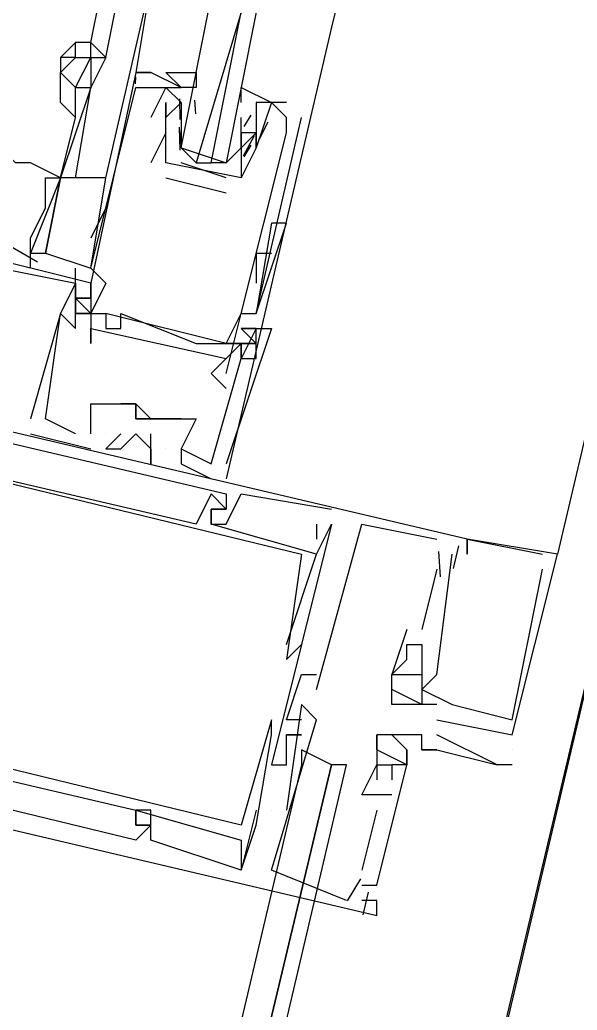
# Model space of a CAD drawing. Header units: feet. Extents: x -84 to 198, y -22 to 181.
# Drawn here: x 106.364 to 106.858, y 30.507 to 31.384 of the extents above; entities that cross this region are included whole.
import ezdxf

# ---------------------------------------------------------------- set-up
doc = ezdxf.new("R2010")
doc.units = ezdxf.units.FT
doc.layers.add('A-LINEA', color=7, linetype='CONTINUOUS')

msp = doc.modelspace()

# ---------------------------------------------------------------- linework, layer by layer
at = {"layer": 'A-LINEA'}
for p, q in [((109.12, 40.3378), (105.52, 25.0978)), ((108.9867, 40.0311), (106.84, 30.9111)), ((107.6267, 35.5111), (106.64, 31.3778)), ((106.4267, 31.3644), (106.44, 31.4311)), ((106.44, 31.3511), (106.4533, 31.4178)), ((106.64, 31.3778), (106.5467, 30.9778)), ((106.4133, 31.3511), (106.4133, 31.3644)), ((106.4267, 31.3511), (106.4267, 31.3644)), ((106.4267, 31.3511), (106.4267, 31.3644)), ((106.4, 31.3511), (106.4, 31.3511)), ((106.44, 31.3511), (106.44, 31.3511)), ((106.4665, 31.3276), (106.4666, 31.3339)), ((106.4665, 31.3276), (106.4666, 31.3339)), ((106.4665, 31.3276), (106.4666, 31.3339)), ((106.4667, 31.3378), (106.4667, 31.3378)), ((106.4667, 31.3378), (106.4667, 31.3378)), ((106.5067, 31.3244), (106.48, 31.3378)), ((106.48, 31.3378), (106.48, 31.3378)), ((106.48, 31.3378), (106.48, 31.3378)), ((106.48, 31.3378), (106.48, 31.3378)), ((106.48, 31.3378), (106.48, 31.3378)), ((106.4667, 31.3244), (106.4667, 31.3244)), ((106.48, 31.3244), (106.48, 31.3244)), ((106.4933, 31.3244), (106.4933, 31.3244)), ((106.5067, 31.3244), (106.5067, 31.3244)), ((106.52, 31.3244), (106.52, 31.3244)), ((106.5059, 31.296), (106.5056, 31.3143)), ((106.5199, 31.3013), (106.5188, 31.3132)), ((106.4933, 31.3111), (106.4933, 31.3111)), ((106.4933, 31.3111), (106.4933, 31.3111)), ((106.5067, 31.3111), (106.5067, 31.3111)), ((106.5067, 31.3111), (106.5067, 31.2978)), ((106.6, 31.3111), (106.5733, 31.3111)), ((106.5733, 31.3111), (106.5733, 31.3111)), ((106.5867, 31.3111), (106.5867, 31.3111)), ((106.6, 31.3111), (106.6, 31.3111)), ((106.4, 31.2444), (106.4133, 31.2978)), ((106.48, 31.2978), (106.48, 31.2978)), ((106.4933, 31.2978), (106.4933, 31.2978)), ((106.4933, 31.2978), (106.4933, 31.2978)), ((106.4933, 31.2978), (106.4933, 31.2978)), ((106.5067, 31.2978), (106.5067, 31.2978)), ((106.56, 31.2978), (106.56, 31.2978)), ((106.56, 31.2844), (106.56, 31.2978)), ((106.56, 31.2978), (106.56, 31.2978)), ((106.5685, 31.3), (106.5623, 31.2898)), ((106.6, 31.2978), (106.6, 31.2978)), ((106.6, 31.2978), (106.6, 31.2978)), ((106.6133, 31.2978), (106.6133, 31.2978)), ((106.5058, 31.2689), (106.5052, 31.2892)), ((106.5065, 31.2746), (106.5055, 31.2865)), ((106.5836, 31.2937), (106.5752, 31.2775)), ((106.4933, 31.2844), (106.48, 31.2578)), ((106.4933, 31.2844), (106.4933, 31.2844)), ((106.5067, 31.2844), (106.5067, 31.2844)), ((106.56, 31.2844), (106.56, 31.2844)), ((106.5714, 31.2816), (106.5617, 31.2636)), ((106.5733, 31.2844), (106.5733, 31.2844)), ((106.5733, 31.2844), (106.5733, 31.2844)), ((106.6, 31.2844), (106.6, 31.2844)), ((106.5067, 31.2711), (106.5067, 31.2711)), ((106.5467, 31.2711), (106.5467, 31.2711)), ((106.5685, 31.2733), (106.5623, 31.2632)), ((106.5733, 31.2711), (106.5733, 31.2711)), ((106.5733, 31.2711), (106.5733, 31.2711)), ((106.48, 31.2578), (106.48, 31.2578)), ((106.4933, 31.2578), (106.4933, 31.2578)), ((106.4933, 31.2578), (106.4933, 31.2578)), ((106.5467, 31.2444), (106.5067, 31.2578)), ((106.52, 31.2578), (106.5333, 31.2578)), ((106.4, 31.2444), (106.4, 31.2444)), ((106.4, 31.2444), (106.4, 31.2444)), ((106.4, 31.2444), (106.4, 31.2444)), ((106.4267, 31.1644), (106.44, 31.2444)), ((106.4933, 31.2444), (106.5467, 31.2311)), ((106.4933, 31.2444), (106.4933, 31.2444)), ((106.56, 31.2444), (106.56, 31.2444)), ((106.56, 31.2444), (106.56, 31.2444)), ((106.5467, 31.2311), (106.5467, 31.2311)), ((106.2861, 31.2237), (106.3796, 31.17)), ((106.44, 31.2178), (106.4267, 31.1911)), ((106.5867, 31.2044), (106.5733, 31.1244)), ((106.5867, 31.2044), (106.5733, 31.1244)), ((106.6, 31.2044), (106.6, 31.2044)), ((106.3733, 31.1644), (106.3733, 31.1778)), ((106.5733, 31.1778), (106.5733, 31.1511)), ((106.5733, 31.1778), (106.5867, 31.1778)), ((106.4133, 31.1511), (106.4133, 31.1644)), ((106.4267, 31.1644), (106.4267, 31.1644)), ((106.4133, 31.1511), (106.4133, 31.1511)), ((106.4133, 31.1511), (106.4133, 31.1511)), ((106.4133, 31.1511), (106.4133, 31.1511)), ((106.4133, 31.1511), (106.4133, 31.1511)), ((106.4133, 31.1511), (106.4133, 31.1511)), ((106.4133, 31.1511), (106.4133, 31.1511)), ((106.4267, 31.1511), (106.4267, 31.1511)), ((106.4267, 31.1511), (106.4267, 31.1511)), ((106.4267, 31.1511), (106.4267, 31.1511)), ((106.4267, 31.1511), (106.4267, 31.1511)), ((106.44, 31.1511), (106.44, 31.1511)), ((106.5733, 31.1511), (106.5733, 31.1511)), ((106.4267, 31.1378), (106.4133, 31.1378)), ((106.4133, 31.1378), (106.4133, 31.1378)), ((106.4267, 31.1378), (106.4133, 31.1378)), ((106.4133, 31.1378), (106.4133, 31.1378)), ((106.4267, 31.1378), (106.4133, 31.1378)), ((106.4133, 31.1378), (106.4133, 31.1378)), ((106.4267, 31.1378), (106.4267, 31.1378)), ((106.4267, 31.1378), (106.4267, 31.1378)), ((106.4267, 31.1378), (106.4267, 31.1378)), ((106.4267, 31.1378), (106.4267, 31.1378)), ((106.4267, 31.1378), (106.4267, 31.1378)), ((106.4267, 31.1378), (106.4267, 31.1378)), ((106.4, 31.1244), (106.4, 31.1244)), ((106.4, 31.1244), (106.4, 31.1244)), ((106.4, 31.1244), (106.4, 31.1244)), ((106.4, 31.1244), (106.4, 31.1244)), ((106.4, 31.1244), (106.4, 31.1244)), ((106.4, 31.1244), (106.4, 31.1244)), ((106.4133, 31.1244), (106.4267, 31.1244)), ((106.4133, 31.1244), (106.4133, 31.1244)), ((106.4133, 31.1244), (106.4133, 31.1244)), ((106.4133, 31.1244), (106.4267, 31.1244)), ((106.4133, 31.1244), (106.4133, 31.1244)), ((106.4133, 31.1244), (106.4133, 31.1244)), ((106.4133, 31.1244), (106.4267, 31.1244)), ((106.4133, 31.1244), (106.4133, 31.1244)), ((106.4133, 31.1244), (106.4133, 31.1244)), ((106.4267, 31.1244), (106.4267, 31.1244)), ((106.44, 31.1244), (106.44, 31.1244)), ((106.5467, 31.0978), (106.44, 31.1244)), ((106.5467, 31.0978), (106.44, 31.1244)), ((106.5467, 31.0978), (106.44, 31.1244)), ((106.4533, 31.1244), (106.4533, 31.1244)), ((106.56, 31.1244), (106.56, 31.1244)), ((106.56, 31.1244), (106.56, 31.1244)), ((106.5733, 31.1244), (106.5733, 31.1244)), ((106.5733, 31.1244), (106.5733, 31.1244)), ((106.4133, 31.1111), (106.4133, 31.1111)), ((106.4133, 31.1111), (106.4133, 31.1111)), ((106.4133, 31.1111), (106.4133, 31.1111)), ((106.4267, 31.1111), (106.4267, 31.1111)), ((106.44, 31.1111), (106.44, 31.1111)), ((106.4533, 31.1111), (106.4533, 31.1111)), ((106.56, 31.1111), (106.56, 31.1111)), ((106.56, 31.1111), (106.56, 31.1111)), ((106.56, 31.1111), (106.56, 31.1111)), ((106.56, 31.1111), (106.56, 31.1111)), ((106.5733, 31.1111), (106.5733, 31.1111)), ((106.5733, 31.1111), (106.5733, 31.1111)), ((106.5733, 31.1111), (106.5733, 31.1111)), ((106.5733, 31.1111), (106.5733, 31.1111)), ((106.5733, 31.1111), (106.5733, 31.1111)), ((106.5733, 31.1111), (106.5733, 31.1111)), ((106.5867, 31.1111), (106.5867, 31.1111)), ((106.5867, 31.1111), (106.5867, 31.1111)), ((106.5867, 31.1111), (106.5867, 31.1111)), ((106.4267, 31.0978), (106.4267, 31.0978)), ((106.52, 31.0978), (106.52, 31.0978)), ((106.5333, 31.0978), (106.5333, 31.0978)), ((106.5467, 31.0978), (106.5467, 31.0978)), ((106.56, 31.0978), (106.5467, 31.0844)), ((106.56, 31.0978), (106.5467, 31.0978)), ((106.56, 31.0978), (106.56, 31.0978)), ((106.56, 31.0978), (106.56, 31.0978)), ((106.56, 31.0978), (106.56, 31.0978)), ((106.56, 31.0978), (106.56, 31.0978)), ((106.5467, 31.0844), (106.5467, 31.0844)), ((106.56, 31.0844), (106.56, 31.0844)), ((106.56, 31.0844), (106.56, 31.0844)), ((106.56, 31.0844), (106.56, 31.0844)), ((106.56, 31.0844), (106.56, 31.0844)), ((106.56, 31.0844), (106.56, 31.0844)), ((106.56, 31.0844), (106.56, 31.0844)), ((106.5733, 31.0844), (106.5733, 31.0844)), ((106.5733, 31.0844), (106.5733, 31.0844)), ((106.5733, 31.0844), (106.5733, 31.0844)), ((106.5333, 31.0711), (106.5333, 31.0711)), ((106.5467, 31.0711), (106.5467, 31.0711)), ((106.5467, 31.0578), (106.5467, 31.0578)), ((106.4267, 31.0444), (106.4267, 31.0444)), ((106.4267, 31.0444), (106.4267, 31.0444)), ((106.4267, 31.0444), (106.4267, 31.0444)), ((106.44, 31.0444), (106.44, 31.0444)), ((106.44, 31.0444), (106.4533, 31.0444)), ((106.44, 31.0444), (106.44, 31.0444)), ((106.44, 31.0444), (106.44, 31.0444)), ((106.4533, 31.0444), (106.4533, 31.0444)), ((106.4533, 31.0444), (106.4533, 31.0444)), ((106.4533, 31.0444), (106.4533, 31.0444)), ((106.4667, 31.0444), (106.4667, 31.0444)), ((106.4667, 31.0444), (106.48, 31.0311)), ((106.4667, 31.0444), (106.4667, 31.0444)), ((106.4667, 31.0444), (106.4667, 31.0444)), ((106.3733, 31.0311), (106.3733, 31.0311)), ((106.3733, 31.0311), (106.3733, 31.0311)), ((106.3733, 31.0311), (106.3733, 31.0311)), ((106.3867, 31.0311), (106.3867, 31.0311)), ((106.3867, 31.0311), (106.3867, 31.0311)), ((106.3867, 31.0311), (106.3867, 31.0311)), ((106.3867, 31.0311), (106.3867, 31.0311)), ((106.3867, 31.0311), (106.3867, 31.0311)), ((106.3867, 31.0311), (106.3867, 31.0311)), ((106.4267, 31.0311), (106.4267, 31.0311)), ((106.4267, 31.0311), (106.4267, 31.0311)), ((106.4267, 31.0311), (106.4267, 31.0311)), ((106.4667, 31.0311), (106.4667, 31.0311)), ((106.4667, 31.0311), (106.4667, 31.0311)), ((106.4667, 31.0311), (106.4667, 31.0311)), ((106.48, 31.0311), (106.48, 31.0311)), ((106.48, 31.0311), (106.48, 31.0311)), ((106.48, 31.0311), (106.48, 31.0311)), ((106.4933, 31.0311), (106.4933, 31.0311)), ((106.4933, 31.0311), (106.4933, 31.0311)), ((106.4933, 31.0311), (106.4933, 31.0311)), ((106.5067, 31.0311), (106.5067, 31.0311)), ((106.5067, 31.0311), (106.5067, 31.0311)), ((106.5067, 31.0311), (106.5067, 31.0311)), ((106.52, 31.0311), (106.52, 31.0311)), ((106.52, 31.0311), (106.52, 31.0311)), ((106.52, 31.0311), (106.52, 31.0311)), ((106.3733, 31.0178), (106.4267, 31.0044)), ((106.3733, 31.0178), (106.3733, 31.0178)), ((106.3733, 31.0178), (106.4267, 31.0044)), ((106.3733, 31.0178), (106.3733, 31.0178)), ((106.3733, 31.0178), (106.4267, 31.0044)), ((106.3733, 31.0178), (106.3733, 31.0178)), ((106.4133, 31.0178), (106.4133, 31.0178)), ((106.4133, 31.0178), (106.4133, 31.0178)), ((106.4133, 31.0178), (106.4133, 31.0178)), ((106.4267, 31.0178), (106.4267, 31.0178)), ((106.4267, 31.0178), (106.4267, 31.0178)), ((106.4267, 31.0178), (106.4267, 31.0178)), ((106.4267, 31.0178), (106.4267, 31.0178)), ((106.4267, 31.0178), (106.4267, 31.0178)), ((106.4267, 31.0178), (106.4267, 31.0178)), ((106.44, 31.0178), (106.44, 31.0178)), ((106.44, 31.0178), (106.44, 31.0178)), ((106.44, 31.0178), (106.44, 31.0178)), ((106.4533, 31.0178), (106.4533, 31.0178)), ((106.4533, 31.0178), (106.4533, 31.0178)), ((106.4533, 31.0178), (106.4533, 31.0178)), ((106.4667, 31.0178), (106.4667, 31.0178)), ((106.4667, 31.0178), (106.4667, 31.0178)), ((106.4667, 31.0178), (106.4667, 31.0178)), ((106.48, 31.0178), (106.48, 31.0178)), ((106.48, 31.0178), (106.48, 31.0178)), ((106.48, 31.0178), (106.48, 31.0178)), ((106.4267, 31.0044), (106.4267, 31.0044)), ((106.4267, 31.0044), (106.4267, 31.0044)), ((106.4267, 31.0044), (106.4267, 31.0044)), ((106.44, 31.0044), (106.44, 31.0044)), ((106.44, 31.0044), (106.44, 31.0044)), ((106.44, 31.0044), (106.44, 31.0044)), ((106.4533, 31.0044), (106.4533, 31.0044)), ((106.4533, 31.0044), (106.4533, 31.0044)), ((106.4533, 31.0044), (106.4533, 31.0044)), ((106.48, 31.0044), (106.48, 31.0044)), ((106.48, 31.0044), (106.48, 31.0044)), ((106.48, 31.0044), (106.48, 31.0044)), ((106.4933, 31.0044), (106.4933, 31.0044)), ((106.4933, 31.0044), (106.4933, 31.0044)), ((106.4933, 31.0044), (106.4933, 31.0044)), ((106.5067, 31.0044), (106.5067, 31.0044)), ((106.5067, 31.0044), (106.5067, 31.0044)), ((106.5067, 31.0044), (106.5067, 31.0044)), ((106.5067, 31.0044), (106.5067, 31.0044)), ((106.5067, 31.0044), (106.5067, 31.0044)), ((106.5067, 31.0044), (106.5067, 31.0044)), ((106.48, 30.9911), (106.48, 30.9911)), ((106.48, 30.9911), (106.48, 30.9911)), ((106.48, 30.9911), (106.48, 30.9911)), ((106.5067, 30.9911), (106.5067, 30.9911)), ((106.5067, 30.9911), (106.5067, 30.9911)), ((106.5067, 30.9911), (106.5067, 30.9911)), ((106.5333, 30.9911), (106.5333, 30.9911)), ((106.5333, 30.9911), (106.5333, 30.9911)), ((106.5333, 30.9911), (106.5333, 30.9911)), ((106.5467, 30.9911), (106.5467, 30.9911)), ((106.5467, 30.9911), (106.5467, 30.9911)), ((106.5467, 30.9911), (106.5467, 30.9911)), ((106.5333, 30.9778), (106.5333, 30.9778)), ((106.5333, 30.9778), (106.5333, 30.9778)), ((106.5333, 30.9778), (106.5333, 30.9778)), ((106.5333, 30.9644), (106.5333, 30.9644)), ((106.5333, 30.9644), (106.5333, 30.9644)), ((106.5333, 30.9644), (106.5333, 30.9644)), ((106.5467, 30.9644), (106.5467, 30.9644)), ((106.5467, 30.9644), (106.5467, 30.9644)), ((106.5467, 30.9644), (106.5467, 30.9644)), ((106.56, 30.9644), (106.56, 30.9644)), ((106.56, 30.9644), (106.56, 30.9644)), ((106.56, 30.9644), (106.56, 30.9644)), ((106.5333, 30.9511), (106.5333, 30.9511)), ((106.5333, 30.9511), (106.5333, 30.9511)), ((106.5333, 30.9511), (106.5333, 30.9511)), ((106.5333, 30.9511), (106.5333, 30.9511)), ((106.5333, 30.9511), (106.5333, 30.9511)), ((106.5333, 30.9511), (106.5333, 30.9511)), ((106.5467, 30.9511), (106.5467, 30.9511)), ((106.5467, 30.9511), (106.5467, 30.9511)), ((106.5467, 30.9511), (106.5467, 30.9511)), ((106.5467, 30.9511), (106.5467, 30.9511)), ((106.5467, 30.9511), (106.5467, 30.9511)), ((106.5467, 30.9511), (106.5467, 30.9511)), ((106.64, 30.9511), (106.64, 30.9511)), ((106.64, 30.9511), (106.64, 30.9511)), ((106.64, 30.9511), (106.64, 30.9511)), ((106.52, 30.9378), (106.52, 30.9378)), ((106.52, 30.9378), (106.52, 30.9378)), ((106.52, 30.9378), (106.52, 30.9378)), ((106.5333, 30.9378), (106.5333, 30.9378)), ((106.5333, 30.9378), (106.5333, 30.9378)), ((106.5333, 30.9378), (106.5333, 30.9378)), ((106.5333, 30.9378), (106.5333, 30.9378)), ((106.5333, 30.9378), (106.5333, 30.9378)), ((106.5333, 30.9378), (106.5333, 30.9378)), ((106.5467, 30.9378), (106.5467, 30.9378)), ((106.5467, 30.9378), (106.5467, 30.9378)), ((106.5467, 30.9378), (106.5467, 30.9378)), ((106.6267, 30.9378), (106.6267, 30.9244)), ((106.6267, 30.9378), (106.6267, 30.9378)), ((106.6267, 30.9378), (106.6267, 30.9244)), ((106.6267, 30.9378), (106.6267, 30.9378)), ((106.6267, 30.9378), (106.6267, 30.9244)), ((106.6267, 30.9378), (106.6267, 30.9378)), ((106.64, 30.9378), (106.64, 30.9378)), ((106.64, 30.9378), (106.64, 30.9378)), ((106.64, 30.9378), (106.64, 30.9378)), ((106.64, 30.9378), (106.64, 30.9378)), ((106.64, 30.9378), (106.64, 30.9378)), ((106.64, 30.9378), (106.64, 30.9378)), ((106.6667, 30.9378), (106.6667, 30.9378)), ((106.6667, 30.9378), (106.6667, 30.9378)), ((106.6667, 30.9378), (106.6667, 30.9378)), ((106.6267, 30.9244), (106.6267, 30.9244)), ((106.6267, 30.9244), (106.6267, 30.9244)), ((106.6267, 30.9244), (106.6267, 30.9244)), ((106.72, 30.9244), (106.72, 30.9244)), ((106.72, 30.9244), (106.72, 30.9244)), ((106.72, 30.9244), (106.72, 30.9244)), ((106.7333, 30.9244), (106.7333, 30.9244)), ((106.7333, 30.9244), (106.7333, 30.9244)), ((106.7333, 30.9244), (106.7333, 30.9244)), ((106.7467, 30.9244), (106.7467, 30.9244)), ((106.7467, 30.9244), (106.7467, 30.9244)), ((106.7467, 30.9244), (106.7467, 30.9244)), ((106.7467, 30.9244), (106.7467, 30.9244)), ((106.7467, 30.9244), (106.7467, 30.9244)), ((106.7467, 30.9244), (106.7467, 30.9244)), ((106.7523, 30.9184), (106.7476, 30.8984)), ((106.7523, 30.9184), (106.7476, 30.8984)), ((106.7523, 30.9184), (106.7476, 30.8984)), ((106.76, 30.9244), (106.76, 30.9244)), ((106.76, 30.9244), (106.76, 30.9244)), ((106.76, 30.9244), (106.76, 30.9244)), ((106.76, 30.9244), (106.76, 30.9244)), ((106.76, 30.9244), (106.76, 30.9244)), ((106.76, 30.9244), (106.76, 30.9244)), ((106.76, 30.9244), (106.76, 30.9244)), ((106.76, 30.9244), (106.76, 30.9244)), ((106.76, 30.9244), (106.76, 30.9244)), ((106.6133, 30.9111), (106.6133, 30.9111)), ((106.6133, 30.9111), (106.6133, 30.9111)), ((106.6133, 30.9111), (106.6133, 30.9111)), ((106.6267, 30.9111), (106.6267, 30.9111)), ((106.6267, 30.9111), (106.6267, 30.9111)), ((106.6267, 30.9111), (106.6267, 30.9111)), ((106.6267, 30.9111), (106.6267, 30.9111)), ((106.6267, 30.9111), (106.6267, 30.9111)), ((106.6267, 30.9111), (106.6267, 30.9111)), ((106.7333, 30.8044), (106.7467, 30.9111)), ((106.7333, 30.8044), (106.7467, 30.9111)), ((106.7333, 30.8044), (106.7467, 30.9111)), ((106.7346, 30.9136), (106.7362, 30.8909)), ((106.7346, 30.9136), (106.7362, 30.8909)), ((106.7346, 30.9136), (106.7362, 30.8909)), ((106.7467, 30.9111), (106.7467, 30.9111)), ((106.7467, 30.9111), (106.7467, 30.9111)), ((106.7467, 30.9111), (106.7467, 30.9111)), ((106.76, 30.9111), (106.76, 30.9111)), ((106.76, 30.9111), (106.76, 30.9111)), ((106.76, 30.9111), (106.76, 30.9111)), ((106.8267, 30.9111), (106.8267, 30.9111)), ((106.8267, 30.9111), (106.8267, 30.9111)), ((106.8267, 30.9111), (106.8267, 30.9111)), ((106.84, 30.9111), (106.84, 30.9111)), ((106.84, 30.9111), (106.84, 30.9111)), ((106.84, 30.9111), (106.84, 30.9111)), ((106.7333, 30.8978), (106.72, 30.8444)), ((106.7333, 30.8978), (106.72, 30.8444)), ((106.7333, 30.8978), (106.72, 30.8444)), ((106.7333, 30.8978), (106.7333, 30.8978)), ((106.7333, 30.8978), (106.7333, 30.8978)), ((106.7333, 30.8978), (106.7333, 30.8978)), ((106.8267, 30.8978), (106.8267, 30.8978)), ((106.8267, 30.8978), (106.8267, 30.8978)), ((106.8267, 30.8978), (106.8267, 30.8978)), ((106.7067, 30.8444), (106.7067, 30.8444)), ((106.7067, 30.8444), (106.7067, 30.8444)), ((106.7067, 30.8444), (106.7067, 30.8444)), ((106.72, 30.8444), (106.72, 30.8444)), ((106.72, 30.8444), (106.72, 30.8444)), ((106.72, 30.8444), (106.72, 30.8444)), ((106.6, 30.8311), (106.6, 30.8311)), ((106.6, 30.8311), (106.6, 30.8311)), ((106.6, 30.8311), (106.6, 30.8311)), ((106.6133, 30.8311), (106.6133, 30.8311)), ((106.6133, 30.8311), (106.6133, 30.8311)), ((106.6133, 30.8311), (106.6133, 30.8311)), ((106.7067, 30.8311), (106.7067, 30.8311)), ((106.7067, 30.8311), (106.7067, 30.8311)), ((106.7067, 30.8311), (106.7067, 30.8311)), ((106.72, 30.8311), (106.72, 30.8311)), ((106.72, 30.8311), (106.72, 30.8311)), ((106.72, 30.8311), (106.72, 30.8311)), ((106.6, 30.8178), (106.6, 30.8178)), ((106.6, 30.8178), (106.6, 30.8178)), ((106.6, 30.8178), (106.6, 30.8178)), ((106.7067, 30.8178), (106.7067, 30.8178)), ((106.7067, 30.8178), (106.7067, 30.8178)), ((106.7067, 30.8178), (106.7067, 30.8178)), ((106.72, 30.8178), (106.72, 30.8178)), ((106.72, 30.8178), (106.72, 30.8178)), ((106.72, 30.8178), (106.72, 30.8178)), ((106.6133, 30.8044), (106.6133, 30.8044)), ((106.6133, 30.8044), (106.6133, 30.8044)), ((106.6133, 30.8044), (106.6133, 30.8044)), ((106.6267, 30.8044), (106.6267, 30.8044)), ((106.6267, 30.8044), (106.6267, 30.8044)), ((106.6267, 30.8044), (106.6267, 30.8044)), ((106.6933, 30.8044), (106.6933, 30.8044)), ((106.6933, 30.8044), (106.6933, 30.8044)), ((106.6933, 30.8044), (106.6933, 30.8044)), ((106.6933, 30.8044), (106.6933, 30.8044)), ((106.6933, 30.8044), (106.6933, 30.8044)), ((106.6933, 30.8044), (106.6933, 30.8044)), ((106.6933, 30.8044), (106.6933, 30.8044)), ((106.6933, 30.8044), (106.6933, 30.8044)), ((106.6933, 30.8044), (106.6933, 30.8044)), ((106.7067, 30.8044), (106.7067, 30.8044)), ((106.7067, 30.8044), (106.7067, 30.8044)), ((106.7067, 30.8044), (106.7067, 30.8044)), ((106.7067, 30.8044), (106.7067, 30.8044)), ((106.7067, 30.8044), (106.7067, 30.8044)), ((106.7067, 30.8044), (106.7067, 30.8044)), ((106.72, 30.8044), (106.72, 30.8044)), ((106.72, 30.8044), (106.72, 30.8044)), ((106.72, 30.8044), (106.72, 30.8044)), ((106.72, 30.8044), (106.72, 30.8044)), ((106.72, 30.8044), (106.72, 30.8044)), ((106.72, 30.8044), (106.72, 30.8044)), ((106.72, 30.8044), (106.72, 30.8044)), ((106.72, 30.8044), (106.72, 30.8044)), ((106.72, 30.8044), (106.72, 30.8044)), ((106.7333, 30.8044), (106.7333, 30.8044)), ((106.7333, 30.8044), (106.7333, 30.8044)), ((106.7333, 30.8044), (106.7333, 30.8044)), ((106.7333, 30.8044), (106.7333, 30.8044)), ((106.7333, 30.8044), (106.7333, 30.8044)), ((106.7333, 30.8044), (106.7333, 30.8044)), ((106.6267, 30.7911), (106.6267, 30.7911)), ((106.6267, 30.7911), (106.6267, 30.7911)), ((106.6267, 30.7911), (106.6267, 30.7911)), ((106.6933, 30.7911), (106.6933, 30.7911)), ((106.6933, 30.7911), (106.6933, 30.7911)), ((106.6933, 30.7911), (106.6933, 30.7911)), ((106.72, 30.7911), (106.72, 30.7911)), ((106.72, 30.7911), (106.72, 30.7911)), ((106.72, 30.7911), (106.72, 30.7911)), ((106.6133, 30.7778), (106.6, 30.6844)), ((106.6133, 30.7778), (106.6, 30.6844)), ((106.6133, 30.7778), (106.6, 30.6844)), ((106.6133, 30.7778), (106.6133, 30.7778)), ((106.6133, 30.7778), (106.6133, 30.7778)), ((106.6133, 30.7778), (106.6133, 30.7778)), ((106.6933, 30.7778), (106.6933, 30.7778)), ((106.6933, 30.7778), (106.6933, 30.7778)), ((106.6933, 30.7778), (106.6933, 30.7778)), ((106.7067, 30.7778), (106.7067, 30.7778)), ((106.7067, 30.7778), (106.7067, 30.7778)), ((106.7067, 30.7778), (106.7067, 30.7778)), ((106.72, 30.7778), (106.72, 30.7778)), ((106.72, 30.7778), (106.72, 30.7778)), ((106.72, 30.7778), (106.72, 30.7778)), ((106.72, 30.7778), (106.72, 30.7778)), ((106.72, 30.7778), (106.72, 30.7778)), ((106.72, 30.7778), (106.72, 30.7778)), ((106.7333, 30.7778), (106.7333, 30.7778)), ((106.7333, 30.7778), (106.7333, 30.7778)), ((106.7333, 30.7778), (106.7333, 30.7778)), ((106.7467, 30.7778), (106.7467, 30.7778)), ((106.7467, 30.7778), (106.7467, 30.7778)), ((106.7467, 30.7778), (106.7467, 30.7778)), ((106.5867, 30.7644), (106.5867, 30.7644)), ((106.5867, 30.7644), (106.5867, 30.7644)), ((106.5867, 30.7644), (106.5867, 30.7644)), ((106.6, 30.7644), (106.6, 30.7644)), ((106.6, 30.7644), (106.6, 30.7644)), ((106.6, 30.7644), (106.6, 30.7644)), ((106.6133, 30.7644), (106.6133, 30.7644)), ((106.6133, 30.7644), (106.6133, 30.7644)), ((106.6133, 30.7644), (106.6133, 30.7644)), ((106.6133, 30.7644), (106.6133, 30.7644)), ((106.6133, 30.7644), (106.6133, 30.7644)), ((106.6133, 30.7644), (106.6133, 30.7644)), ((106.6267, 30.7644), (106.6267, 30.7644)), ((106.6267, 30.7644), (106.6267, 30.7644)), ((106.6267, 30.7644), (106.6267, 30.7644)), ((106.7333, 30.7644), (106.7333, 30.7644)), ((106.7333, 30.7644), (106.7333, 30.7644)), ((106.7333, 30.7644), (106.7333, 30.7644)), ((106.8, 30.7644), (106.8, 30.7644)), ((106.8, 30.7644), (106.8, 30.7644)), ((106.8, 30.7644), (106.8, 30.7644)), ((106.5867, 30.7511), (106.5867, 30.7511)), ((106.5867, 30.7511), (106.5867, 30.7511)), ((106.5867, 30.7511), (106.5867, 30.7511)), ((106.6, 30.7511), (106.6, 30.7511)), ((106.6, 30.7511), (106.6, 30.7511)), ((106.6, 30.7511), (106.6, 30.7511)), ((106.6, 30.7511), (106.6, 30.7511)), ((106.6, 30.7511), (106.6, 30.7511)), ((106.6, 30.7511), (106.6, 30.7511)), ((106.6133, 30.7511), (106.6133, 30.7511)), ((106.6133, 30.7511), (106.6133, 30.7511)), ((106.6133, 30.7511), (106.6133, 30.7511)), ((106.6133, 30.7511), (106.6133, 30.7511)), ((106.6133, 30.7511), (106.6133, 30.7511)), ((106.6133, 30.7511), (106.6133, 30.7511)), ((106.6133, 30.7511), (106.6133, 30.7511)), ((106.6133, 30.7511), (106.6133, 30.7511)), ((106.6133, 30.7511), (106.6133, 30.7511)), ((106.68, 30.7511), (106.68, 30.7511)), ((106.68, 30.7511), (106.68, 30.7511)), ((106.6933, 30.7511), (106.6933, 30.7511)), ((106.6933, 30.7511), (106.6933, 30.7511)), ((106.72, 30.7511), (106.72, 30.7511)), ((106.7333, 30.7511), (106.7333, 30.7511)), ((106.8, 30.7511), (106.8, 30.7511)), ((106.8, 30.7511), (106.8, 30.7511)), ((106.8, 30.7511), (106.8, 30.7511)), ((106.6, 30.7378), (106.6, 30.7378)), ((106.6, 30.7378), (106.6, 30.7378)), ((106.6, 30.7378), (106.6, 30.7378)), ((106.68, 30.7378), (106.68, 30.7378)), ((106.7067, 30.7378), (106.7067, 30.7378)), ((106.7067, 30.7378), (106.7067, 30.7378)), ((106.72, 30.7378), (106.72, 30.7378)), ((106.72, 30.7378), (106.72, 30.7378)), ((106.72, 30.7378), (106.72, 30.7378)), ((106.7333, 30.7378), (106.7333, 30.7378)), ((106.7333, 30.7378), (106.7333, 30.7378)), ((106.7333, 30.7378), (106.7333, 30.7378)), ((106.8, 30.7378), (106.8, 30.7378)), ((106.5867, 30.7244), (106.5867, 30.7244)), ((106.5867, 30.7244), (106.5867, 30.7244)), ((106.5867, 30.7244), (106.5867, 30.7244)), ((106.6, 30.7244), (106.6, 30.7244)), ((106.6, 30.7244), (106.6, 30.7244)), ((106.6, 30.7244), (106.6, 30.7244)), ((106.6, 30.7244), (106.6, 30.7244)), ((106.6, 30.7244), (106.6, 30.7244)), ((106.6, 30.7244), (106.6, 30.7244)), ((106.68, 30.7244), (106.68, 30.7244)), ((106.68, 30.7244), (106.68, 30.7244)), ((106.68, 30.7244), (106.68, 30.7244)), ((106.68, 30.7244), (106.68, 30.7244)), ((106.6933, 30.7244), (106.6933, 30.7244)), ((106.6933, 30.7244), (106.6933, 30.7244)), ((106.6933, 30.7244), (106.6933, 30.7244)), ((106.6933, 30.7244), (106.6933, 30.7244)), ((106.7067, 30.7244), (106.7067, 30.7244)), ((106.7067, 30.7244), (106.7067, 30.7244)), ((106.7067, 30.7244), (106.7067, 30.7244)), ((106.7067, 30.7244), (106.7067, 30.7244)), ((106.7067, 30.7244), (106.7067, 30.7244)), ((106.7867, 30.7244), (106.7867, 30.7244)), ((106.7867, 30.7244), (106.7867, 30.7244)), ((106.8, 30.7244), (106.8, 30.7244)), ((106.68, 30.7111), (106.68, 30.7111)), ((106.68, 30.7111), (106.68, 30.7111)), ((106.68, 30.7111), (106.68, 30.7111)), ((106.6933, 30.7111), (106.6933, 30.7111)), ((106.6933, 30.7111), (106.6933, 30.7111)), ((106.6933, 30.7111), (106.6933, 30.7111)), ((106.6667, 30.6978), (106.6667, 30.6978)), ((106.6667, 30.6978), (106.6667, 30.6978)), ((106.6667, 30.6978), (106.6667, 30.6978)), ((106.68, 30.6978), (106.68, 30.6978)), ((106.68, 30.6978), (106.68, 30.6978)), ((106.68, 30.6978), (106.68, 30.6978)), ((106.68, 30.6978), (106.68, 30.6978)), ((106.68, 30.6978), (106.68, 30.6978)), ((106.68, 30.6978), (106.68, 30.6978)), ((106.6933, 30.6978), (106.6933, 30.6978)), ((106.6933, 30.6978), (106.6933, 30.6978)), ((106.6933, 30.6978), (106.6933, 30.6978)), ((106.4667, 30.6844), (106.4667, 30.6844)), ((106.4667, 30.6844), (106.4667, 30.6844)), ((106.4667, 30.6844), (106.4667, 30.6844)), ((106.4667, 30.6844), (106.4667, 30.6844)), ((106.4667, 30.6844), (106.4667, 30.6844)), ((106.4667, 30.6844), (106.4667, 30.6844)), ((106.4667, 30.6844), (106.4667, 30.6844)), ((106.4667, 30.6844), (106.4667, 30.6844)), ((106.4667, 30.6844), (106.4667, 30.6844)), ((106.48, 30.6844), (106.48, 30.6844)), ((106.48, 30.6844), (106.48, 30.6844)), ((106.48, 30.6844), (106.48, 30.6844)), ((106.5733, 30.6844), (106.5733, 30.6844)), ((106.5733, 30.6844), (106.5733, 30.6844)), ((106.5733, 30.6844), (106.5733, 30.6844)), ((106.5867, 30.6844), (106.5867, 30.6844)), ((106.5867, 30.6844), (106.5867, 30.6844)), ((106.5867, 30.6844), (106.5867, 30.6844)), ((106.5867, 30.6844), (106.5867, 30.6844)), ((106.5867, 30.6844), (106.5867, 30.6844)), ((106.5867, 30.6844), (106.5867, 30.6844)), ((106.6, 30.6844), (106.6, 30.6844)), ((106.6, 30.6844), (106.6, 30.6844)), ((106.6, 30.6844), (106.6, 30.6844)), ((106.68, 30.6844), (106.6667, 30.6311)), ((106.68, 30.6844), (106.6667, 30.6311)), ((106.68, 30.6844), (106.6667, 30.6311)), ((106.68, 30.6844), (106.68, 30.6844)), ((106.68, 30.6844), (106.68, 30.6844)), ((106.68, 30.6844), (106.68, 30.6844)), ((106.4667, 30.6711), (106.4667, 30.6711)), ((106.4667, 30.6711), (106.4667, 30.6711)), ((106.4667, 30.6711), (106.4667, 30.6711)), ((106.4667, 30.6711), (106.4667, 30.6711)), ((106.4667, 30.6711), (106.4667, 30.6711)), ((106.4667, 30.6711), (106.4667, 30.6711)), ((106.4667, 30.6711), (106.4667, 30.6711)), ((106.4667, 30.6711), (106.4667, 30.6711)), ((106.4667, 30.6711), (106.4667, 30.6711)), ((106.48, 30.6711), (106.48, 30.6711)), ((106.48, 30.6711), (106.48, 30.6711)), ((106.48, 30.6711), (106.48, 30.6711)), ((106.48, 30.6711), (106.48, 30.6711)), ((106.48, 30.6711), (106.48, 30.6711)), ((106.48, 30.6711), (106.48, 30.6711)), ((106.56, 30.6711), (106.56, 30.6711)), ((106.56, 30.6711), (106.56, 30.6711)), ((106.56, 30.6711), (106.56, 30.6711)), ((106.5733, 30.6711), (106.5733, 30.6711)), ((106.5733, 30.6711), (106.5733, 30.6711)), ((106.5733, 30.6711), (106.5733, 30.6711)), ((106.4667, 30.6578), (106.4667, 30.6578)), ((106.4667, 30.6578), (106.4667, 30.6578)), ((106.4667, 30.6578), (106.4667, 30.6578)), ((106.48, 30.6578), (106.48, 30.6578)), ((106.48, 30.6578), (106.48, 30.6578)), ((106.48, 30.6578), (106.48, 30.6578)), ((106.56, 30.6578), (106.56, 30.6578)), ((106.56, 30.6578), (106.56, 30.6578)), ((106.56, 30.6578), (106.56, 30.6578)), ((106.56, 30.6311), (106.56, 30.6311)), ((106.56, 30.6311), (106.56, 30.6311)), ((106.56, 30.6311), (106.56, 30.6311)), ((106.56, 30.6311), (106.56, 30.6311)), ((106.56, 30.6311), (106.56, 30.6311)), ((106.56, 30.6311), (106.56, 30.6311)), ((106.56, 30.6311), (106.56, 30.6311)), ((106.56, 30.6311), (106.56, 30.6311)), ((106.56, 30.6311), (106.56, 30.6311)), ((106.5867, 30.6311), (106.5867, 30.6311)), ((106.5867, 30.6311), (106.5867, 30.6311)), ((106.5867, 30.6311), (106.5867, 30.6311)), ((106.6667, 30.6311), (106.6667, 30.6311)), ((106.6667, 30.6311), (106.6667, 30.6311)), ((106.6667, 30.6311), (106.6667, 30.6311)), ((106.6655, 30.6235), (106.6539, 30.604)), ((106.6655, 30.6235), (106.6539, 30.604)), ((106.6655, 30.6235), (106.6539, 30.604)), ((106.6533, 30.6178), (106.6533, 30.6178)), ((106.6533, 30.6178), (106.6533, 30.6178)), ((106.6533, 30.6178), (106.6533, 30.6178)), ((106.6533, 30.6178), (106.6533, 30.6178)), ((106.6533, 30.6178), (106.6533, 30.6178)), ((106.6533, 30.6178), (106.6533, 30.6178)), ((106.6667, 30.6178), (106.6667, 30.6178)), ((106.6667, 30.6178), (106.6667, 30.6178)), ((106.6667, 30.6178), (106.6667, 30.6178)), ((106.6723, 30.6117), (106.6676, 30.5917)), ((106.6723, 30.6117), (106.6676, 30.5917)), ((106.6723, 30.6117), (106.6676, 30.5917)), ((106.68, 30.6178), (106.68, 30.6178)), ((106.68, 30.6178), (106.68, 30.6178)), ((106.68, 30.6178), (106.68, 30.6178)), ((106.6533, 30.6044), (106.6533, 30.6044)), ((106.6533, 30.6044), (106.6533, 30.6044)), ((106.6533, 30.6044), (106.6533, 30.6044)), ((106.6667, 30.6044), (106.6667, 30.6044)), ((106.6667, 30.6044), (106.6667, 30.6044)), ((106.6667, 30.6044), (106.6667, 30.6044)), ((106.68, 30.6044), (106.68, 30.6044)), ((106.68, 30.6044), (106.68, 30.6044)), ((106.68, 30.6044), (106.68, 30.6044)), ((106.68, 30.5911), (106.68, 30.5911)), ((106.68, 30.5911), (106.68, 30.5911)), ((106.68, 30.5911), (106.68, 30.5911))]:
    msp.add_line(p, q, dxfattribs=at)
for points in [[(126.2667, 36.6311), (119.2267, 38.2978), (119.16, 37.9644), (109.12, 40.3378), (105.48, 24.9378), (96.3733, 27.2578), (96.2667, 26.7644), (92.6933, 27.6178), (92.1333, 25.2311), (89.6, 14.5378), (77.3867, 17.4311), (77.2267, 16.7778), (73.6667, 17.6178), (72.7067, 13.6044), (71.9067, 10.1778)], [(106.44, 31.2444), (106.48, 31.4178), (106.4667, 31.3378), (106.48, 31.3378), (106.48, 31.3378)], [(106.5733, 31.3911), (106.5467, 31.2578), (106.5333, 31.2578), (106.56, 31.3911), (106.52, 31.2578), (106.5067, 31.2711), (106.5333, 31.4044)], [(106.44, 31.3511), (106.4267, 31.3644), (106.4267, 31.3644), (106.4133, 31.3644), (106.4, 31.3511)], [(106.4133, 31.3244), (106.4, 31.3378), (106.4133, 31.3511), (106.4267, 31.3511)], [(106.4133, 31.3511), (106.4, 31.3511), (106.4, 31.3378), (106.4, 31.3378), (106.4, 31.3378), (106.4, 31.3378)], [(106.4133, 31.3244), (106.4267, 31.3511), (106.4267, 31.3511), (106.4267, 31.3244)], [(106.4267, 31.3511), (106.44, 31.3511), (106.4267, 31.3244)], [(106.4, 31.3111), (106.4, 31.3378), (106.4133, 31.3244)], [(106.4, 31.3244), (106.4, 31.3378), (106.4, 31.3378)], [(106.4667, 31.3378), (106.4267, 31.1511), (106.4267, 31.0978), (106.4267, 31.1111), (106.5467, 31.0844), (106.5333, 31.0711), (106.5467, 31.0578)], [(106.4667, 31.3378), (106.48, 31.3378), (106.4667, 31.3378)], [(106.48, 31.3378), (106.48, 31.3378), (106.4667, 31.3378)], [(106.4667, 31.3378), (106.48, 31.3378), (106.4667, 31.3378)], [(106.48, 31.3378), (106.48, 31.3378), (106.4667, 31.3378)], [(106.4667, 31.3378), (106.48, 31.3378), (106.4667, 31.3378)], [(106.4933, 31.2711), (106.4933, 31.2844), (106.4933, 31.2978), (106.5067, 31.3111), (106.4933, 31.3244), (106.5067, 31.3244), (106.4933, 31.3378), (106.52, 31.3378), (106.52, 31.3244), (106.5067, 31.3244)], [(106.4133, 31.2978), (106.4133, 31.2978), (106.4, 31.3111), (106.4, 31.3244)], [(106.4133, 31.2444), (106.4267, 31.3244), (106.4267, 31.3244), (106.4, 31.2444)], [(106.4133, 31.2978), (106.4133, 31.3244), (106.4133, 31.3244), (106.4267, 31.3244)], [(106.4267, 31.1644), (106.4667, 31.3244), (106.48, 31.3244), (106.4933, 31.3244), (106.48, 31.2978)], [(106.56, 31.3111), (106.56, 31.3244), (106.5867, 31.3111), (106.5733, 31.3111), (106.5733, 31.2978), (106.5733, 31.2844), (106.56, 31.2711), (106.5467, 31.2578)], [(106.4, 31.2444), (106.3733, 31.2578), (106.36, 31.2578), (106.3467, 31.2711), (106.3333, 31.2711), (106.32, 31.2711), (106.3067, 31.2711), (106.3067, 31.2844), (106.2933, 31.2844), (106.28, 31.2844), (106.28, 31.2978), (106.2667, 31.2978), (106.2667, 31.3111)], [(106.4267, 31.1644), (106.44, 31.1511), (106.4267, 31.1244), (106.44, 31.1244), (106.44, 31.1111), (106.4533, 31.1111), (106.4533, 31.1244), (106.52, 31.0978), (106.5333, 31.0978), (106.5467, 31.0978), (106.56, 31.1244), (106.6, 31.2844), (106.6, 31.2978), (106.5867, 31.3111), (106.5733, 31.2711), (106.5733, 31.2711), (106.56, 31.2444), (106.56, 31.2444)], [(106.5733, 31.2844), (106.5733, 31.2711), (106.5733, 31.2844), (106.56, 31.2844), (106.56, 31.2444), (106.4933, 31.2578), (106.4933, 31.2978), (106.4933, 31.3111), (106.4933, 31.2978), (106.4933, 31.3111)], [(106.3733, 31.1778), (106.3733, 31.1911), (106.3867, 31.2178), (106.3867, 31.2444), (106.4, 31.2444), (106.4, 31.2444), (106.4133, 31.2978)], [(106.5067, 31.2978), (106.5067, 31.2844), (106.5067, 31.2711), (106.5467, 31.2578), (106.56, 31.2711), (106.56, 31.2844)], [(106.5467, 31.0711), (106.56, 31.1244), (106.5733, 31.1244), (106.6133, 31.2978)], [(106.4, 31.2444), (106.4, 31.2444), (106.3733, 31.1778), (106.3867, 31.1778), (106.4, 31.2444), (106.4, 31.2444), (106.4, 31.2444)], [(106.44, 31.2444), (106.4, 31.2444), (106.3867, 31.1778), (106.4267, 31.1644)], [(106.4133, 31.0178), (106.3867, 31.0311), (106.4, 31.1244), (106.4133, 31.1111), (106.4133, 31.1244), (106.4133, 31.1511), (106.4133, 31.1378), (106.4267, 31.1378), (106.4267, 31.1511), (106.2133, 31.2044)], [(106.4133, 31.0178), (106.3867, 31.0311), (106.4, 31.1244), (106.4133, 31.1111), (106.4133, 31.1244), (106.4133, 31.1511), (106.4133, 31.1378), (106.4267, 31.1378), (106.4267, 31.1511), (106.2133, 31.2044)], [(106.4133, 31.0178), (106.3867, 31.0311), (106.4, 31.1244), (106.4133, 31.1111), (106.4133, 31.1244), (106.4133, 31.1511), (106.4133, 31.1378), (106.4267, 31.1378), (106.4267, 31.1511), (106.2133, 31.2044)], [(106.5733, 31.1244), (106.5733, 31.1244), (106.6, 31.2044), (106.5867, 31.2044)], [(106.2533, 31.0578), (106.1867, 31.0711), (106.2133, 31.1911), (106.4133, 31.1511), (106.4, 31.1244), (106.4, 31.1244), (106.3733, 31.0311)], [(106.2533, 31.0578), (106.1867, 31.0711), (106.2133, 31.1911), (106.4133, 31.1511), (106.4, 31.1244), (106.4, 31.1244), (106.3733, 31.0311)], [(106.2533, 31.0578), (106.1867, 31.0711), (106.2133, 31.1911), (106.4133, 31.1511), (106.4, 31.1244), (106.4, 31.1244), (106.3733, 31.0311)], [(106.4267, 31.1244), (106.4133, 31.1378), (106.4267, 31.1378), (106.4133, 31.1378), (106.4267, 31.1378), (106.4133, 31.1378), (106.4267, 31.1244), (106.4133, 31.1244), (106.4267, 31.1244)], [(106.4267, 31.1244), (106.4133, 31.1378), (106.4267, 31.1378), (106.4133, 31.1378), (106.4267, 31.1378), (106.4133, 31.1378), (106.4267, 31.1244), (106.4133, 31.1244), (106.4267, 31.1244)], [(106.4267, 31.1244), (106.4133, 31.1378), (106.4267, 31.1378), (106.4133, 31.1378), (106.4267, 31.1378), (106.4133, 31.1378), (106.4267, 31.1244), (106.4133, 31.1244), (106.4267, 31.1244)], [(106.4267, 31.0178), (106.4267, 31.0444), (106.44, 31.0444), (106.4533, 31.0444), (106.4667, 31.0444), (106.4667, 31.0311), (106.48, 31.0311), (106.4933, 31.0311), (106.5067, 31.0311), (106.52, 31.0311), (106.5067, 31.0044), (106.5333, 30.9911), (106.56, 31.0844), (106.56, 31.0978), (106.56, 31.0844), (106.5733, 31.0844), (106.5733, 31.1111), (106.56, 31.1111), (106.5733, 31.1111), (106.5867, 31.1111), (106.5467, 30.9911), (106.5467, 30.9911)], [(106.4267, 31.0178), (106.4267, 31.0444), (106.44, 31.0444), (106.4533, 31.0444), (106.4667, 31.0444), (106.4667, 31.0311), (106.48, 31.0311), (106.4933, 31.0311), (106.5067, 31.0311), (106.52, 31.0311), (106.5067, 31.0044), (106.5333, 30.9911), (106.56, 31.0844), (106.56, 31.0978), (106.56, 31.0844), (106.5733, 31.0844), (106.5733, 31.1111), (106.56, 31.1111), (106.5733, 31.1111), (106.5867, 31.1111), (106.5467, 30.9911), (106.5467, 30.9911)], [(106.4267, 31.0178), (106.4267, 31.0444), (106.44, 31.0444), (106.4533, 31.0444), (106.4667, 31.0444), (106.4667, 31.0311), (106.48, 31.0311), (106.4933, 31.0311), (106.5067, 31.0311), (106.52, 31.0311), (106.5067, 31.0044), (106.5333, 30.9911), (106.56, 31.0844), (106.56, 31.0978), (106.56, 31.0844), (106.5733, 31.0844), (106.5733, 31.1111), (106.56, 31.1111), (106.5733, 31.1111), (106.5867, 31.1111), (106.5467, 30.9911), (106.5467, 30.9911)], [(106.56, 31.1111), (106.5733, 31.0978), (106.56, 31.1111)], [(106.5733, 31.0978), (106.56, 31.0978), (106.5733, 31.0978), (106.56, 31.1111)], [(106.56, 31.1111), (106.5733, 31.1111), (106.56, 31.0844), (106.5733, 31.0844), (106.5733, 31.1111), (106.5733, 31.1111)], [(106.5467, 31.0978), (106.56, 31.0978), (106.56, 31.0978)], [(106.76, 30.9244), (106.08, 31.0844), (106.04, 30.9378), (106.0667, 30.9244), (106.04, 30.8578)], [(106.76, 30.9244), (106.08, 31.0844), (106.04, 30.9378), (106.0667, 30.9244), (106.04, 30.8578)], [(106.76, 30.9244), (106.08, 31.0844), (106.04, 30.9378), (106.0667, 30.9244), (106.04, 30.8578)], [(106.0667, 30.8578), (106.08, 30.9378), (106.0667, 30.9378), (106.0933, 31.0444), (106.1067, 31.0444), (106.0933, 31.0578), (106.0933, 31.0711), (106.5467, 30.9644), (106.5467, 30.9511), (106.5333, 30.9511), (106.5333, 30.9378), (106.5467, 30.9378), (106.56, 30.9644), (106.64, 30.9511)], [(106.0667, 30.8578), (106.08, 30.9378), (106.0667, 30.9378), (106.0933, 31.0444), (106.1067, 31.0444), (106.0933, 31.0578), (106.0933, 31.0711), (106.5467, 30.9644), (106.5467, 30.9511), (106.5333, 30.9511), (106.5333, 30.9378), (106.5467, 30.9378), (106.56, 30.9644), (106.64, 30.9511)], [(106.0667, 30.8578), (106.08, 30.9378), (106.0667, 30.9378), (106.0933, 31.0444), (106.1067, 31.0444), (106.0933, 31.0578), (106.0933, 31.0711), (106.5467, 30.9644), (106.5467, 30.9511), (106.5333, 30.9511), (106.5333, 30.9378), (106.5467, 30.9378), (106.56, 30.9644), (106.64, 30.9511)], [(106.6267, 30.9111), (106.5333, 30.9378), (106.5333, 30.9511), (106.5467, 30.9511), (106.5333, 30.9644), (106.52, 30.9378), (106.12, 31.0311), (106.12, 31.0578), (106.1067, 31.0578), (106.1067, 31.0711)], [(106.6267, 30.9111), (106.5333, 30.9378), (106.5333, 30.9511), (106.5467, 30.9511), (106.5333, 30.9644), (106.52, 30.9378), (106.12, 31.0311), (106.12, 31.0578), (106.1067, 31.0578), (106.1067, 31.0711)], [(106.6267, 30.9111), (106.5333, 30.9378), (106.5333, 30.9511), (106.5467, 30.9511), (106.5333, 30.9644), (106.52, 30.9378), (106.12, 31.0311), (106.12, 31.0578), (106.1067, 31.0578), (106.1067, 31.0711)], [(106.12, 31.0444), (106.0933, 30.9511), (106.0933, 30.9378), (106.12, 31.0311), (106.6133, 30.9111), (106.6, 30.8178), (106.6, 30.8178), (106.6133, 30.8311)], [(106.12, 31.0444), (106.0933, 30.9511), (106.0933, 30.9378), (106.12, 31.0311), (106.6133, 30.9111), (106.6, 30.8178), (106.6, 30.8178), (106.6133, 30.8311)], [(106.12, 31.0444), (106.0933, 30.9511), (106.0933, 30.9378), (106.12, 31.0311), (106.6133, 30.9111), (106.6, 30.8178), (106.6, 30.8178), (106.6133, 30.8311)], [(106.4667, 31.0311), (106.4667, 31.0444), (106.4533, 31.0444)], [(106.4267, 31.0178), (106.4267, 31.0178), (106.4267, 31.0311)], [(106.4267, 31.0178), (106.4267, 31.0178), (106.4267, 31.0311)], [(106.4267, 31.0178), (106.4267, 31.0178), (106.4267, 31.0311)], [(106.5067, 31.0311), (106.48, 31.0311), (106.4667, 31.0311)], [(106.4533, 31.0178), (106.44, 31.0044), (106.4533, 31.0044), (106.4667, 31.0178), (106.4667, 31.0178), (106.48, 31.0044), (106.48, 30.9911), (106.48, 31.0178)], [(106.4533, 31.0178), (106.44, 31.0044), (106.4533, 31.0044), (106.4667, 31.0178), (106.4667, 31.0178), (106.48, 31.0044), (106.48, 30.9911), (106.48, 31.0178)], [(106.4533, 31.0178), (106.44, 31.0044), (106.4533, 31.0044), (106.4667, 31.0178), (106.4667, 31.0178), (106.48, 31.0044), (106.48, 30.9911), (106.48, 31.0178)], [(106.5067, 31.0044), (106.5067, 30.9911), (106.5067, 30.9911), (106.5333, 30.9778)], [(106.5067, 31.0044), (106.5067, 30.9911), (106.5067, 30.9911), (106.5333, 30.9778)], [(106.5067, 31.0044), (106.5067, 30.9911), (106.5067, 30.9911), (106.5333, 30.9778)], [(106.5467, 30.9511), (106.5333, 30.9644), (106.5333, 30.9644), (106.52, 30.9378)], [(106.5467, 30.9511), (106.5333, 30.9644), (106.5333, 30.9644), (106.52, 30.9378)], [(106.5467, 30.9511), (106.5333, 30.9644), (106.5333, 30.9644), (106.52, 30.9378)], [(106.64, 30.9378), (106.5867, 30.7244), (106.6, 30.7244), (106.6, 30.7378)], [(106.64, 30.9378), (106.5867, 30.7244), (106.6, 30.7244), (106.6, 30.7378)], [(106.64, 30.9378), (106.5867, 30.7244), (106.6, 30.7244), (106.6, 30.7378)], [(106.6, 30.8311), (106.6267, 30.9111), (106.64, 30.9378)], [(106.6, 30.8311), (106.6267, 30.9111), (106.64, 30.9378)], [(106.6, 30.8311), (106.6267, 30.9111), (106.64, 30.9378)], [(106.6267, 30.7911), (106.6667, 30.9378), (106.7333, 30.9244)], [(106.6267, 30.7911), (106.6667, 30.9378), (106.7333, 30.9244)], [(106.6267, 30.7911), (106.6667, 30.9378), (106.7333, 30.9244)], [(106.7333, 30.7644), (106.8, 30.7511), (106.84, 30.9111), (106.84, 30.9111), (106.76, 30.9244), (106.76, 30.9111), (106.76, 30.9244), (106.8267, 30.9111)], [(106.7333, 30.7644), (106.8, 30.7511), (106.84, 30.9111), (106.84, 30.9111), (106.76, 30.9244), (106.76, 30.9111), (106.76, 30.9244), (106.8267, 30.9111)], [(106.7333, 30.7644), (106.8, 30.7511), (106.84, 30.9111), (106.84, 30.9111), (106.76, 30.9244), (106.76, 30.9111), (106.76, 30.9244), (106.8267, 30.9111)], [(106.0533, 30.9111), (106.04, 30.9111), (106, 30.7511), (106.68, 30.5911), (106.68, 30.6044), (106.6667, 30.6044)], [(106.0533, 30.9111), (106.04, 30.9111), (106, 30.7511), (106.68, 30.5911), (106.68, 30.6044), (106.6667, 30.6044)], [(106.0533, 30.9111), (106.04, 30.9111), (106, 30.7511), (106.68, 30.5911), (106.68, 30.6044), (106.6667, 30.6044)], [(106.72, 30.7911), (106.7467, 30.7778), (106.7467, 30.7778), (106.7467, 30.7778), (106.7467, 30.7778), (106.8, 30.7644), (106.8, 30.7644), (106.8267, 30.8978), (106.8267, 30.8978)], [(106.72, 30.7911), (106.7467, 30.7778), (106.7467, 30.7778), (106.7467, 30.7778), (106.7467, 30.7778), (106.8, 30.7644), (106.8, 30.7644), (106.8267, 30.8978), (106.8267, 30.8978)], [(106.72, 30.7911), (106.7467, 30.7778), (106.7467, 30.7778), (106.7467, 30.7778), (106.7467, 30.7778), (106.8, 30.7644), (106.8, 30.7644), (106.8267, 30.8978), (106.8267, 30.8978)], [(106.56, 30.6578), (106.56, 30.6311), (106.5733, 30.6711), (106.5867, 30.7511), (106.5867, 30.7644), (106.5867, 30.7644), (106.56, 30.6711), (106.0667, 30.7911), (106.08, 30.8711)], [(106.56, 30.6578), (106.56, 30.6311), (106.5733, 30.6711), (106.5867, 30.7511), (106.5867, 30.7644), (106.5867, 30.7644), (106.56, 30.6711), (106.0667, 30.7911), (106.08, 30.8711)], [(106.56, 30.6578), (106.56, 30.6311), (106.5733, 30.6711), (106.5867, 30.7511), (106.5867, 30.7644), (106.5867, 30.7644), (106.56, 30.6711), (106.0667, 30.7911), (106.08, 30.8711)], [(106.7067, 30.8444), (106.6933, 30.8044), (106.7067, 30.8178), (106.7067, 30.8311), (106.72, 30.8311), (106.72, 30.8178), (106.72, 30.8044)], [(106.7067, 30.8444), (106.6933, 30.8044), (106.7067, 30.8178), (106.7067, 30.8311), (106.72, 30.8311), (106.72, 30.8178), (106.72, 30.8044)], [(106.7067, 30.8444), (106.6933, 30.8044), (106.7067, 30.8178), (106.7067, 30.8311), (106.72, 30.8311), (106.72, 30.8178), (106.72, 30.8044)], [(106.6133, 30.7644), (106.6, 30.7644), (106.6133, 30.8044), (106.6267, 30.8044)], [(106.6133, 30.7644), (106.6, 30.7644), (106.6133, 30.8044), (106.6267, 30.8044)], [(106.6133, 30.7644), (106.6, 30.7644), (106.6133, 30.8044), (106.6267, 30.8044)], [(106.7067, 30.8044), (106.72, 30.8044), (106.72, 30.7778), (106.6933, 30.7911), (106.6933, 30.8044)], [(106.7333, 30.7778), (106.72, 30.7778), (106.7067, 30.7778), (106.6933, 30.7778), (106.6933, 30.8044), (106.6933, 30.8044), (106.7067, 30.8044), (106.7067, 30.8044), (106.72, 30.8044), (106.72, 30.8044), (106.72, 30.8044)], [(106.7067, 30.8044), (106.72, 30.8044), (106.72, 30.7778), (106.6933, 30.7911), (106.6933, 30.8044)], [(106.7333, 30.7778), (106.72, 30.7778), (106.7067, 30.7778), (106.6933, 30.7778), (106.6933, 30.8044), (106.6933, 30.8044), (106.7067, 30.8044), (106.7067, 30.8044), (106.72, 30.8044), (106.72, 30.8044), (106.72, 30.8044)], [(106.7067, 30.8044), (106.72, 30.8044), (106.72, 30.7778), (106.6933, 30.7911), (106.6933, 30.8044)], [(106.7333, 30.7778), (106.72, 30.7778), (106.7067, 30.7778), (106.6933, 30.7778), (106.6933, 30.8044), (106.6933, 30.8044), (106.7067, 30.8044), (106.7067, 30.8044), (106.72, 30.8044), (106.72, 30.8044), (106.72, 30.8044)], [(106.72, 30.7911), (106.72, 30.7911), (106.7333, 30.8044)], [(106.72, 30.7911), (106.72, 30.7911), (106.7333, 30.8044)], [(106.72, 30.7911), (106.72, 30.7911), (106.7333, 30.8044)], [(106.0533, 30.7644), (106.0267, 30.7778), (106.0267, 30.7644), (106.0533, 30.7644), (106.0667, 30.7778), (106.4667, 30.6844), (106.4667, 30.6711)], [(106.0533, 30.7644), (106.0267, 30.7778), (106.0267, 30.7644), (106.0533, 30.7644), (106.0667, 30.7778), (106.4667, 30.6844), (106.4667, 30.6711)], [(106.0533, 30.7644), (106.0267, 30.7778), (106.0267, 30.7644), (106.0533, 30.7644), (106.0667, 30.7778), (106.4667, 30.6844), (106.4667, 30.6711)], [(106.6533, 30.6044), (106.5867, 30.6311), (106.6267, 30.7644), (106.6133, 30.7778)], [(106.6533, 30.6044), (106.5867, 30.6311), (106.6267, 30.7644), (106.6133, 30.7778)], [(106.6533, 30.6044), (106.5867, 30.6311), (106.6267, 30.7644), (106.6133, 30.7778)], [(106.5733, 30.6844), (106.56, 30.6311), (106.48, 30.6578), (106.48, 30.6844), (106.4667, 30.6844), (106.4667, 30.6711), (106.48, 30.6711), (106.4667, 30.6578), (106.0267, 30.7644)], [(106.5733, 30.6844), (106.56, 30.6311), (106.48, 30.6578), (106.48, 30.6844), (106.4667, 30.6844), (106.4667, 30.6711), (106.48, 30.6711), (106.4667, 30.6578), (106.0267, 30.7644)], [(106.5733, 30.6844), (106.56, 30.6311), (106.48, 30.6578), (106.48, 30.6844), (106.4667, 30.6844), (106.4667, 30.6711), (106.48, 30.6711), (106.4667, 30.6578), (106.0267, 30.7644)], [(106.6, 30.7244), (106.6, 30.7511), (106.6133, 30.7511), (106.6, 30.7511)], [(106.6, 30.7244), (106.6, 30.7511), (106.6133, 30.7511), (106.6, 30.7511)], [(106.6, 30.7244), (106.6, 30.7511), (106.6133, 30.7511), (106.6, 30.7511)], [(106.6933, 30.7511), (106.7067, 30.7378), (106.7067, 30.7244), (106.68, 30.7378), (106.68, 30.7511)], [(106.72, 30.7378), (106.7333, 30.7378), (106.72, 30.7378), (106.72, 30.7511), (106.6933, 30.7511), (106.68, 30.7511), (106.68, 30.7244), (106.68, 30.7244), (106.68, 30.7244), (106.68, 30.7244), (106.6933, 30.7244), (106.6933, 30.7244), (106.6933, 30.7244)], [(106.8, 30.7244), (106.7867, 30.7244), (106.7333, 30.7511)], [(105.5467, 26.1244), (105.5467, 26.1378), (106.64, 30.7244), (106.6133, 30.7378), (106.6133, 30.7244), (105.5333, 26.1378), (105.5467, 26.1244)], [(106.7067, 30.7244), (106.7067, 30.7244), (106.7067, 30.7378), (106.7067, 30.7378)], [(106.72, 30.7378), (106.7333, 30.7378), (106.7333, 30.7378), (106.7333, 30.7378), (106.7333, 30.7378), (106.7867, 30.7244), (106.7867, 30.7244)], [(105.5733, 26.1244), (106.6533, 30.7244), (106.64, 30.7244), (105.5467, 26.1378), (105.56, 26.1244), (105.5733, 26.1244)], [(106.6667, 30.6178), (106.68, 30.6178), (106.7067, 30.7244), (106.6933, 30.7244), (106.6933, 30.7111)], [(106.6933, 30.6978), (106.68, 30.6978), (106.6667, 30.6978), (106.68, 30.7244), (106.68, 30.7111)], [(106.6667, 30.6178), (106.68, 30.6178), (106.7067, 30.7244), (106.6933, 30.7244), (106.6933, 30.7111)], [(106.6933, 30.6978), (106.68, 30.6978), (106.6667, 30.6978), (106.68, 30.7244), (106.68, 30.7111)], [(106.6667, 30.6178), (106.68, 30.6178), (106.7067, 30.7244), (106.6933, 30.7244), (106.6933, 30.7111)], [(106.6933, 30.6978), (106.68, 30.6978), (106.6667, 30.6978), (106.68, 30.7244), (106.68, 30.7111)], [(106.48, 30.6711), (106.4667, 30.6711), (106.4667, 30.6844), (106.56, 30.6578)], [(106.48, 30.6711), (106.4667, 30.6711), (106.4667, 30.6844), (106.56, 30.6578)], [(106.48, 30.6711), (106.4667, 30.6711), (106.4667, 30.6844), (106.56, 30.6578)]]:
    msp.add_lwpolyline(points, dxfattribs=at)
msp.add_lwpolyline([(106.4133, 31.1511), (106.4133, 31.1511), (106.4133, 31.1244), (106.4133, 31.1244)], close=True, dxfattribs=at)
msp.add_lwpolyline([(106.4133, 31.1511), (106.4133, 31.1511), (106.4133, 31.1244), (106.4133, 31.1244)], close=True, dxfattribs=at)
msp.add_lwpolyline([(106.4133, 31.1511), (106.4133, 31.1511), (106.4133, 31.1244), (106.4133, 31.1244)], close=True, dxfattribs=at)

doc.saveas('drawing.dxf')
